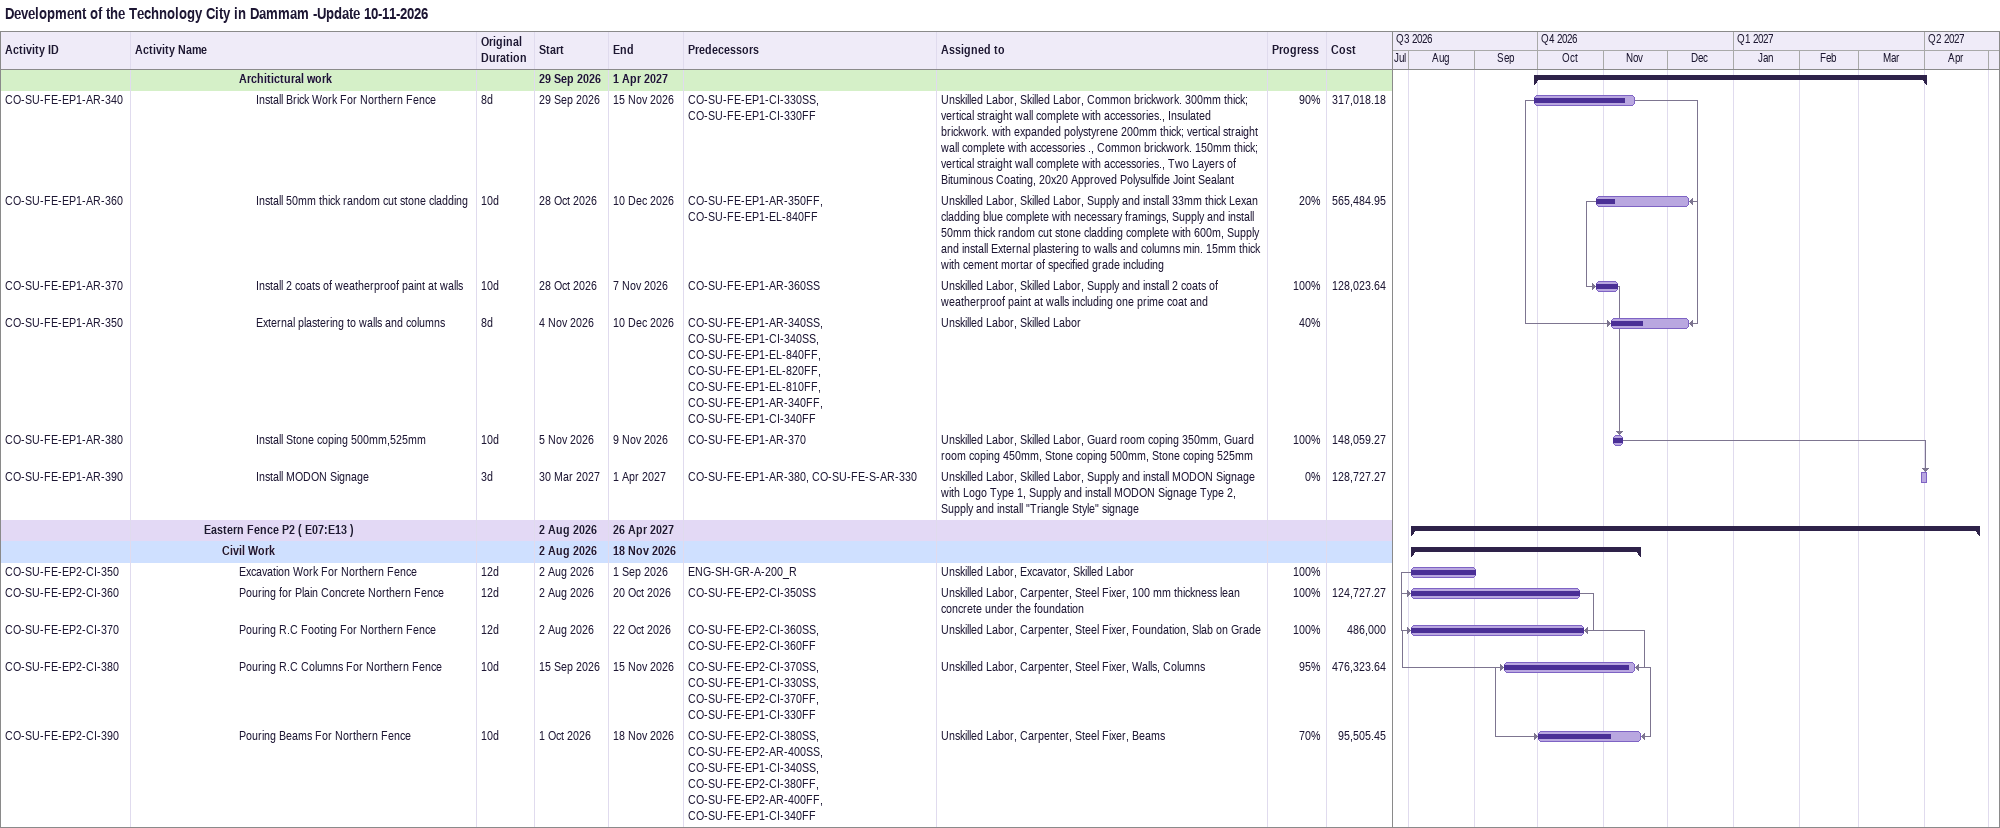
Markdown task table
Development of the Technology City in Dammam -Update 10-11-2026

| ID | Level | Task | Original duration | Start | Finish | Predecessors | Resources | % complete | Cost |
|---|---|---|---|---|---|---|---|---|---|
|  | 7 | **Architictural work** |  | 2026-09-29 | 2027-04-01 |  |  |  |  |
| CO-SU-FE-EP1-AR-340 | 8 | Install Brick Work For Northern Fence | 8d | 2026-09-29 | 2026-11-15 | CO-SU-FE-EP1-CI-330SS, CO-SU-FE-EP1-CI-330FF | Unskilled Labor, Skilled Labor, Common brickwork. 300mm thick; vertical straight wall complete with accessories., Insulated brickwork. with expanded polystyrene 200mm thick; vertical straight wall complete with accessories ., Common brickwork. 150mm thick; vertical straight wall complete with accessories., Two Layers of Bituminous Coating, 20x20 Approved Polysulfide Joint Sealant | 90 | 317018.18 |
| CO-SU-FE-EP1-AR-360 | 8 | Install 50mm thick random cut stone cladding | 10d | 2026-10-28 | 2026-12-10 | CO-SU-FE-EP1-AR-350FF, CO-SU-FE-EP1-EL-840FF | Unskilled Labor, Skilled Labor, Supply and install 33mm thick Lexan cladding blue complete with necessary framings, Supply and install 50mm thick random cut stone cladding complete with 600m, Supply and install External plastering to walls and columns min. 15mm thick with cement mortar of specified grade including | 20 | 565484.95 |
| CO-SU-FE-EP1-AR-370 | 8 | Install 2 coats of weatherproof paint at walls | 10d | 2026-10-28 | 2026-11-07 | CO-SU-FE-EP1-AR-360SS | Unskilled Labor, Skilled Labor, Supply and install 2 coats of weatherproof paint at walls including one prime coat and | 100 | 128023.64 |
| CO-SU-FE-EP1-AR-350 | 8 | External plastering to walls and columns | 8d | 2026-11-04 | 2026-12-10 | CO-SU-FE-EP1-AR-340SS, CO-SU-FE-EP1-CI-340SS, CO-SU-FE-EP1-EL-840FF, CO-SU-FE-EP1-EL-820FF, CO-SU-FE-EP1-EL-810FF, CO-SU-FE-EP1-AR-340FF, CO-SU-FE-EP1-CI-340FF | Unskilled Labor, Skilled Labor | 40 |  |
| CO-SU-FE-EP1-AR-380 | 8 | Install Stone coping 500mm,525mm | 10d | 2026-11-05 | 2026-11-09 | CO-SU-FE-EP1-AR-370 | Unskilled Labor, Skilled Labor, Guard room coping 350mm, Guard room coping 450mm, Stone coping 500mm, Stone coping 525mm | 100 | 148059.27 |
| CO-SU-FE-EP1-AR-390 | 8 | Install MODON Signage | 3d | 2027-03-30 | 2027-04-01 | CO-SU-FE-EP1-AR-380, CO-SU-FE-S-AR-330 | Unskilled Labor, Skilled Labor, Supply and install MODON Signage with Logo Type 1, Supply and install MODON Signage Type 2, Supply and install "Triangle Style" signage | 0 | 128727.27 |
|  | 5 | **Eastern Fence P2 ( E07:E13 )** |  | 2026-08-02 | 2027-04-26 |  |  |  |  |
|  | 6 | **Civil Work** |  | 2026-08-02 | 2026-11-18 |  |  |  |  |
| CO-SU-FE-EP2-CI-350 | 7 | Excavation Work For Northern Fence | 12d | 2026-08-02 | 2026-09-01 | ENG-SH-GR-A-200_R | Unskilled Labor, Excavator, Skilled Labor | 100 |  |
| CO-SU-FE-EP2-CI-360 | 7 | Pouring for Plain Concrete Northern Fence | 12d | 2026-08-02 | 2026-10-20 | CO-SU-FE-EP2-CI-350SS | Unskilled Labor, Carpenter, Steel Fixer, 100 mm thickness lean concrete under the foundation | 100 | 124727.27 |
| CO-SU-FE-EP2-CI-370 | 7 | Pouring R.C Footing For Northern Fence | 12d | 2026-08-02 | 2026-10-22 | CO-SU-FE-EP2-CI-360SS, CO-SU-FE-EP2-CI-360FF | Unskilled Labor, Carpenter, Steel Fixer, Foundation, Slab on Grade | 100 | 486000 |
| CO-SU-FE-EP2-CI-380 | 7 | Pouring R.C Columns For Northern Fence | 10d | 2026-09-15 | 2026-11-15 | CO-SU-FE-EP2-CI-370SS, CO-SU-FE-EP1-CI-330SS, CO-SU-FE-EP2-CI-370FF, CO-SU-FE-EP1-CI-330FF | Unskilled Labor, Carpenter, Steel Fixer, Walls, Columns | 95 | 476323.64 |
| CO-SU-FE-EP2-CI-390 | 7 | Pouring Beams For Northern Fence | 10d | 2026-10-01 | 2026-11-18 | CO-SU-FE-EP2-CI-380SS, CO-SU-FE-EP2-AR-400SS, CO-SU-FE-EP1-CI-340SS, CO-SU-FE-EP2-CI-380FF, CO-SU-FE-EP2-AR-400FF, CO-SU-FE-EP1-CI-340FF | Unskilled Labor, Carpenter, Steel Fixer, Beams | 70 | 95505.45 |
